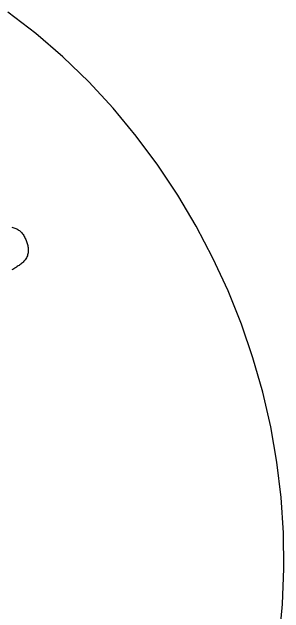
# Model space of a CAD drawing. Extents: x 94.2 to 110.9, y 183.9 to 225.2.
# Drawn here: x 109.278 to 110.883, y 187.63 to 191.181 of the extents above; entities that cross this region are included whole.
import ezdxf

# ---------------------------------------------------------------- set-up
doc = ezdxf.new("R2010")
doc.units = 0
doc.layers.add('CALQUE_1', color=7, linetype='CONTINUOUS')

msp = doc.modelspace()

# ---------------------------------------------------------------- linework, layer by layer
at = {"layer": 'CALQUE_1', "color": 7}
for points in [[(110.8549, 187.4721), (110.8746, 187.6821), (110.8831, 187.8926), (110.8803, 188.1031), (110.8661, 188.313), (110.8409, 188.5219), (110.8046, 188.7292), (110.7575, 188.9346), (110.6998, 189.1375), (110.6315, 189.3374), (110.5529, 189.534), (110.4641, 189.7266), (110.3652, 189.9149), (110.2565, 190.0984), (110.1383, 190.2762), (110.0109, 190.4478), (109.8749, 190.6121), (109.7306, 190.7684), (109.5784, 190.9158), (109.4188, 191.0536), (109.2521, 191.1809)], [(109.2772, 189.9101), (109.2833, 189.9084), (109.2893, 189.9065), (109.2952, 189.9044), (109.3009, 189.902), (109.3064, 189.8993), (109.3117, 189.8962), (109.3169, 189.8928), (109.3218, 189.8891), (109.3264, 189.885), (109.3309, 189.8806), (109.3351, 189.8759), (109.3391, 189.871), (109.3429, 189.8658), (109.3465, 189.8604), (109.3499, 189.8549), (109.353, 189.8493), (109.356, 189.8435), (109.3587, 189.8377), (109.3612, 189.8318), (109.3635, 189.8258), (109.3656, 189.8198), (109.3675, 189.8137), (109.3691, 189.8076), (109.3704, 189.8014), (109.3716, 189.7952), (109.3724, 189.789), (109.373, 189.7828), (109.3734, 189.7765), (109.3734, 189.7703), (109.3732, 189.764), (109.3726, 189.7577), (109.3716, 189.7516), (109.37, 189.7455), (109.3681, 189.7395), (109.3657, 189.7337), (109.3629, 189.728), (109.3598, 189.7226), (109.3562, 189.7175), (109.3522, 189.7126), (109.3479, 189.708), (109.3434, 189.7036), (109.3388, 189.6994), (109.334, 189.6953), (109.3291, 189.6914), (109.3242, 189.6876), (109.3191, 189.6839), (109.314, 189.6803), (109.3088, 189.6767), (109.3036, 189.6733), (109.2983, 189.6699), (109.293, 189.6665), (109.2877, 189.6632), (109.2823, 189.66), (109.2769, 189.6568)]]:
    msp.add_lwpolyline(points, dxfattribs=at)

doc.saveas('drawing.dxf')
